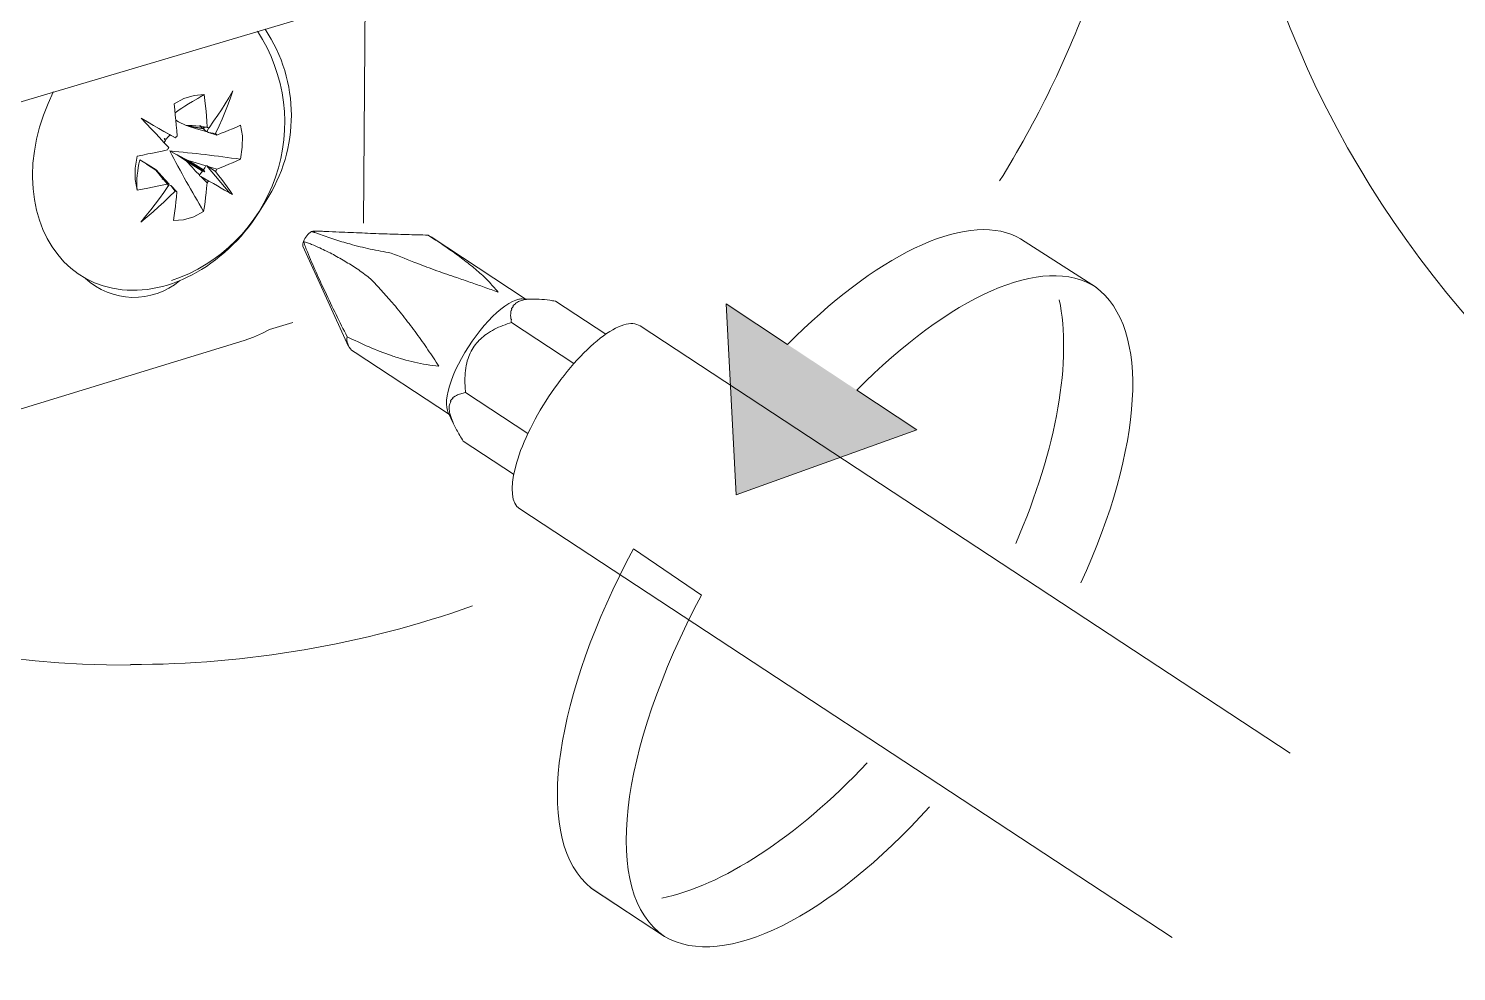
# Model space of a CAD drawing. Header units: metres. Extents: x -8.4 to 7.9, y -3.9 to 2.
# Drawn here: x 7.4206 to 7.5469, y -2.0986 to -2.0152 of the extents above; entities that cross this region are included whole.
import ezdxf

# ---------------------------------------------------------------- set-up
doc = ezdxf.new("R2010")
doc.units = ezdxf.units.M
doc.header["$MEASUREMENT"] = 0
for name, color, linetype, lineweight in [('PDF22_Geometry_Num_Penna__1', 255, 'Continuous', 18), ('PDF22_Geometry_Num_Penna__7', 7, 'Continuous', 18), ('PDF22_Solid Fills_Num_Penna__7', 7, 'Continuous', 18)]:
    doc.layers.add(name, color=color, linetype=linetype, lineweight=lineweight)

msp = doc.modelspace()

# ---------------------------------------------------------------- hatches: boundary and pattern name
at = {"layer": 'PDF22_Geometry_Num_Penna__7', "linetype": 'Continuous', "lineweight": 18}
for points in [[(7.508042631147702, -2.033631677127928), (7.515074886393847, -2.038120287316805), (7.508365799167273, -2.033817833821229)], [(7.487757508546616, -2.043165878302303), (7.482335136429589, -2.039576777285193), (7.483222731504548, -2.056476826529844), (7.499187529503678, -2.050716393744072)]]:
    msp.add_hatch(color=7, dxfattribs=at).paths.add_polyline_path(points)
at = {"layer": 'PDF22_Solid Fills_Num_Penna__7', "linetype": 'Continuous', "lineweight": 18}
msp.add_hatch(color=7, dxfattribs=at).paths.add_polyline_path([(7.469921165642787, -2.090836437576531), (7.47042155483438, -2.091296616922371), (7.476875979704517, -2.095539500276091)])

# ---------------------------------------------------------------- linework, layer by layer
at = {"layer": 'PDF22_Geometry_Num_Penna__1', "color": 255, "linetype": 'Continuous', "lineweight": 18, "flags": 128}
for points in [[(7.508042631147702, -2.033631677127928), (7.508365799167273, -2.033817833821229), (7.515074886393847, -2.038120287316805)], [(7.493876851414261, -2.04720920171054), (7.499187529560754, -2.050716393812333), (7.48322273154325, -2.056476826529844), (7.482335136429589, -2.039576777285193), (7.487757508592066, -2.043165878332039)], [(7.480147869745978, -2.065347863129739), (7.474126817657846, -2.061255394384206)], [(7.469921165642787, -2.090836437576531), (7.47042155483438, -2.091296616922371), (7.476875979704517, -2.095539500276091)]]:
    msp.add_lwpolyline(points, dxfattribs=at)
at = {"layer": 'PDF22_Geometry_Num_Penna__1', "color": 255, "linetype": 'Continuous', "lineweight": 18}
for points in [[(7.487757508592066, -2.043165878332039), (7.495406314806421, -2.035441120186815), (7.503333611433958, -2.03134567293419), (7.508042631147702, -2.033631677127928)], [(7.487757508592066, -2.043165878332039), (7.495406314806421, -2.035441120186815), (7.503333611433958, -2.03134567293419), (7.508042631147702, -2.033631677127928)], [(7.515074886393847, -2.038120287316805), (7.510407565779398, -2.035053914264749), (7.502070724426601, -2.038963204824073), (7.493876851414258, -2.04720920171054)], [(7.515074886393847, -2.038120287316805), (7.510407565779398, -2.035053914264749), (7.502070724426601, -2.038963204824073), (7.493876851414258, -2.04720920171054)], [(7.474126817657846, -2.061255394384206), (7.467172003596114, -2.074213389491512), (7.465325329198568, -2.086374633951489), (7.469921165642787, -2.090836437576531)], [(7.474126817657846, -2.061255394384206), (7.467172003596114, -2.074213389491512), (7.465325329198568, -2.086374633951489), (7.469921165642787, -2.090836437576531)], [(7.476875979704517, -2.095539500276091), (7.471215326974618, -2.091819344917161), (7.472853505875666, -2.079013253671589), (7.480147869745978, -2.065347863129739)], [(7.476875979704517, -2.095539500276091), (7.471215326974618, -2.091819344917161), (7.472853505875666, -2.079013253671589), (7.480147869745978, -2.065347863129739)]]:
    msp.add_open_spline(points, degree=3, dxfattribs=at)
at = {"layer": 'PDF22_Geometry_Num_Penna__7', "color": 7, "linetype": 'Continuous', "lineweight": 18, "flags": 128}
for points in [[(7.513530977242286, -1.947210889531226, 1.88104783393131), (7.429642813872741, -2.071543557066364)], [(7.434557053079048, -2.026924228080256), (7.433867528687059, -2.026471495002147), (7.433122901913856, -2.026042589980782, 0.0173581712945283), (7.436104387513766, -2.03139124409271), (7.436171403923354, -2.030944468028787), (7.436229484811665, -2.030533434049978), (7.436272673164511, -2.030152185142097), (7.436318840024449, -2.029757532952299), (7.43636351763084, -2.029331606438026), (7.436409684490779, -2.028866959331546), (7.436476700900369, -2.028785050386494), (7.436555631338327, -2.02870790705279), (7.436962197556498, -2.028934273591845), (7.437322596914728, -2.029133833567063), (7.437639807920115, -2.029331904288736), (7.437957018925499, -2.029506146953666), (7.438295079480533, -2.029698260661152), (7.438643564810394, -2.029905266904103), (7.43840826275006, -2.02955380306715), (7.438169982182635, -2.029212764005023), (7.437945104897127, -2.02889853150673), (7.437706824329703, -2.028582809754892), (7.437447694212628, -2.028244749199857), (7.437154311263984, -2.027860521784883)], [(7.437256176206559, -2.027656940825089), (7.437640403621534, -2.027508015470448), (7.438000802979762, -2.027363557876447), (7.438329928013519, -2.027226546550177), (7.438644160511813, -2.027094002984547), (7.438983710320394, -2.026943588376359), (7.439356023706996, -2.026775302725615, 0.01179895833070865), (7.433122901913854, -2.026042589980782)], [(7.43021989997584, -2.026490557447541), (7.430051614325095, -2.027555373733224), (7.430039700296724, -2.028569555398329), (7.430207985947468, -2.029521188414484, -0.07599052146284135), (7.430455648812236, -2.026843212687331), (7.431203254092533, -2.027273606962243)], [(7.447619593785309, -2.033847023190739, 0.01442066466519339), (7.449047787936316, -2.034275928212105, 0.01286357667393442), (7.450830424431369, -2.034730150543759, 0.007083145535920194), (7.452695416647535, -2.035076848769363, 0.004991160771380229), (7.454972485319996, -2.035980825672033, 0.004560839966220989), (7.456720868983481, -2.03664205424664, 0.00225052433080821), (7.458496059210799, -2.037252648200667, -0.001110141511821383), (7.459705333090482, -2.037669639193661, 0.002479484763384609), (7.460929499505631, -2.038098544215027, 0.001729897595549746), (7.462143241145955, -2.038525959982846, 0.01217801466906206), (7.461273219224144, -2.037546626850729, 0.02108115849461421), (7.460284354869329, -2.036618821891315, 0.01553794708603036), (7.459188264259171, -2.035737183791841, 0.01128632344033494), (7.458020689478785, -2.03487937374911, 0.006990488596627919), (7.457015443334961, -2.034183892342937, -0.0039279297268756), (7.455965519584741, -2.033485432429671, -2.413944722070937e-05), (7.45403634054058, -2.033445669359978, 0.0007408738408729808), (7.452085418394925, -2.033381631457486, -0.004102608533859985), (7.45011513595303, -2.033299722512433, -0.002771128987402885), (7.44810315441183, -2.033217813567381, 0.005500539580995381), (7.446886434264413, -2.033173135960989)], [(7.455828508258471, -2.044944344917161, 0.0138839253295613), (7.456918641854444, -2.045085824004067, 0.002121283937493534), (7.455944967885801, -2.043627100155363, 0.009634247803459612), (7.45492929696715, -2.042200395257902, 0.009725547876889878), (7.453879373216929, -2.040804964684917, 0.009297780028430744), (7.452783282606776, -2.039457190225416, 0.002601013401378421), (7.451846542126082, -2.038392373939733, 0.007668962318643654), (7.450874059560276, -2.037366278246258, 0.01086060238007948), (7.449821753004385, -2.036576080314534, 0.01165366484004632), (7.448725662394229, -2.035874641894176, 0.006467002327042919), (7.447578937163494, -2.035213413319569, 0.00789631923265268), (7.44638604507282, -2.034623668915191, 0.002970762784967895), (7.445656310835079, -2.034312414923992)], [(7.445278785061066, -2.034978111259236, 0.01042051065984599), (7.446045750637466, -2.036763726261381, 0.003401002678025234), (7.446845479791887, -2.038494238882308, 0.00181346533332163), (7.447817962357694, -2.040525580719611, 0.005957006955899561), (7.448800869698322, -2.042476502865407)], [(7.464441159368065, -2.039219356434055, 0.02948132006490296), (7.464036082403443, -2.039341475224862, 0.07326502799575806), (7.463705468116133, -2.03952465341106)], [(7.466721206547619, -2.039250630758529, 0.01331796053639315), (7.46578744457402, -2.039161275545744, 0.0310660720823242), (7.464926656024194, -2.03915829703865)], [(7.454766670479882, -2.044740317181302, -0.006907650910777923), (7.453734617772221, -2.044478208557137, -0.01419013520641443), (7.452715968346477, -2.044149083523378, -0.02098675092174736), (7.450735261129753, -2.043383607200524, -0.01360860020820324), (7.448800720772968, -2.042476651790761, 0.2512169039138704), (7.449196415440249, -2.043669692806789), (7.449501712417262, -2.043870742035555), (7.457838553770061, -2.049349705832793)], [(7.461128314854077, -2.042258178295503, 0.04007556886520208), (7.460592183577369, -2.042682615556227, 0.04366195968292753), (7.460139450499265, -2.043183004747823, 0.03207899510080579), (7.459758201591383, -2.043765302884469)], [(7.459493114460122, -2.044399724895239, 0.03913168556792814), (7.459292065231351, -2.04525753493797, 0.03107262468532987), (7.459222070314675, -2.046142151544537)], [(7.457823065533177, -2.048919758333946, 0.04300338404990737), (7.457913909999522, -2.049375469919143, 0.03595545730628899), (7.458146233552749, -2.050024784465381)]]:
    msp.add_lwpolyline(points, format="xyb", dxfattribs=at)
for points in [[(7.363072733926056, -2.038555745053775), (7.465764212218695, -2.008079660480059)], [(7.45025512578639, -2.032432828023069), (7.450404051141031, -2.012622777348735)], [(7.422820245879795, -2.020824394479519), (7.422799396330146, -2.020845244029168), (7.422337727730761, -2.021850490172994), (7.421929672259044, -2.022889989148388), (7.421590122450462, -2.023939912898606), (7.421319078305016, -2.025001750677196), (7.42112696459753, -2.026066566962879), (7.421001867299631, -2.027123936980829), (7.420958678946787, -2.028175349984594), (7.420970592975157, -2.028377888466906)], [(7.433483599122794, -2.021863446678848), (7.434365237222269, -2.021397310318823), (7.435269214124939, -2.021126266173376), (7.43614787371732, -2.021060739017334), (7.436217868634002, -2.021592402533402), (7.43627297101522, -2.022074920682439), (7.436319137875159, -2.022517228985722), (7.43635190145318, -2.022959537289005), (7.436386154284746, -2.023422695141939), (7.436429342637592, -2.023930530601264)], [(7.43614787371732, -2.021060739017334), (7.435854490768679, -2.021229024668078), (7.435583446623231, -2.021388374797544), (7.435121778023846, -2.021662397450083), (7.434749464637242, -2.021885785482045), (7.434432253631859, -2.022074920682439), (7.434161209486411, -2.022243206333183), (7.433934842947358, -2.022392131687823), (7.43357295433558, -2.022666154340363)], [(7.436578267992233, -2.023997249160144), (7.436984834210404, -2.023422397291229), (7.43734672282218, -2.022889244521615), (7.437674358602391, -2.022391833837115), (7.438000505129055, -2.021885487631335), (7.438341544191181, -2.021329996058525), (7.43869002952104, -2.020731316132868), (7.438442813432338, -2.021423819031948), (7.438204532864913, -2.022052284028534), (7.437969230804579, -2.022642028432911), (7.437729460983609, -2.023218369555372), (7.43747182012008, -2.023828963509399), (7.437166523143065, -2.024491681337551)], [(7.433608100719275, -2.024887227079478), (7.433675117128865, -2.024808296641518), (7.433754047566823, -2.024730855457105), (7.433722773242349, -2.024221530744233), (7.433675117128865, -2.023747948116474), (7.433640864297296, -2.023308618320284), (7.43359767594445, -2.022866310017001), (7.433541084309687, -2.022392727389242), (7.433483003421375, -2.021862553126721)], [(7.433009867569683, -2.025746377450401), (7.432589898069595, -2.025286198104561), (7.432195245879796, -2.02486771785802), (7.431834846521567, -2.024480511935953), (7.431450619106591, -2.024076924224876), (7.431033628113597, -2.023634615921593), (7.430568981007119, -2.023152097772556), (7.4311363866083, -2.023476755045674), (7.431665071617275, -2.02378503052978), (7.43214014349858, -2.024053096168134), (7.432589898069595, -2.024312226285209), (7.433076883979271, -2.024581781177109), (7.433608547495338, -2.024888567407669)], [(7.430568981007119, -2.02316282039809), (7.433076883979271, -2.024596971563282), (7.433076883979271, -2.024663987972871)], [(7.433640566446587, -2.023319340945818), (7.433878847014012, -2.023456352272087)], [(7.434568520331353, -2.023785328380489), (7.433878995939367, -2.023456203346733)], [(7.432794223656162, -2.025012920078795), (7.432931234982431, -2.024832720399679), (7.433075692576433, -2.024664434748935)], [(7.433076288277852, -2.024596971563282), (7.433225213632492, -2.024675902001242)], [(7.43360854749534, -2.024887673855542), (7.433224320080366, -2.024674710598405)], [(7.435755157557133, -2.023860982460647), (7.43540369372018, -2.023829708136172), (7.435098396743165, -2.02380588007943), (7.434568222480645, -2.02378503052978)], [(7.434568967107418, -2.023786073007263), (7.435268916274231, -2.023908191798068), (7.436037371104178, -2.024042224617245), (7.436159489894984, -2.023917127319347)], [(7.434737252758162, -2.023860982460647), (7.434580881135788, -2.02378503052978)], [(7.434737103832807, -2.023861131386002), (7.435390886139682, -2.023974314655529), (7.436104238588412, -2.024099411953427), (7.436217421857939, -2.024209616715861), (7.436320180352641, -2.024336203267306)], [(7.434737997384937, -2.023860833535292), (7.43546177460849, -2.024076775299521), (7.436319584651222, -2.024335905416597), (7.436374687032438, -2.024312077359855)], [(7.435755157557133, -2.023793966051058), (7.435755157557133, -2.023860982460647), (7.435901104404681, -2.023939912898606), (7.436036626477404, -2.024042671393309)], [(7.435755157557133, -2.023794263901768), (7.435889190376311, -2.02387617284682)], [(7.435888892525601, -2.023875577145402), (7.436578416917588, -2.023997695936207), (7.436499486479629, -2.02396344310464), (7.436429491562946, -2.023930679526619)], [(7.436430087264365, -2.023930977377328), (7.43588948822702, -2.023875874996111)], [(7.436182871175661, -2.023930977377328), (7.436103940737703, -2.024099263028072)], [(7.436523165611017, -2.024405006781151), (7.436374240256375, -2.024312673061273)], [(7.436555184562263, -2.023997695936207), (7.436374984883147, -2.0243119284345)], [(7.437165927441646, -2.02449227703897), (7.436522569909598, -2.024404411079732)], [(7.436523165611017, -2.024405155706505), (7.43726779238422, -2.02464343627393), (7.437221625524281, -2.024561527328878), (7.437166523143065, -2.024491532412196)], [(7.439367788810013, -2.023759266443427), (7.43900738945178, -2.023930530601264), (7.438657414868374, -2.024076477448812), (7.438329779088165, -2.024210510267989), (7.438012568082779, -2.024347521594259), (7.437662593499375, -2.02448006515989), (7.437267941309575, -2.024643883049994)], [(7.43935617263235, -2.026775600576324), (7.439524458283095, -2.025722698319013), (7.439536372311466, -2.024708516653908), (7.43936808666072, -2.023759862144846)], [(7.432907555851044, -2.025940873963562), (7.432433973223286, -2.026054057233089), (7.431994643427095, -2.026141923192327), (7.431586587955379, -2.026234256912204), (7.431168107708838, -2.026313187350164), (7.430728777912647, -2.026404031816495), (7.430219453199776, -2.026490408522187)], [(7.432727207246574, -2.025117465677753), (7.432602109948676, -2.024946201519915)], [(7.43260225887403, -2.024945903669206), (7.432794372581516, -2.025012920078795)], [(7.43260225887403, -2.025297963207577), (7.43266033976234, -2.0252056294877), (7.432727356171928, -2.025117763528462)], [(7.43300942079362, -2.025745930674337), (7.432951339905309, -2.025836775140668), (7.432908151552463, -2.025941022888917)], [(7.431869248278489, -2.027736020188403), (7.431054626588602, -2.027202867418789)], [(7.431054775513956, -2.027203165269499), (7.431203700868598, -2.02727316018618)], [(7.43189248063381, -2.027723659383969), (7.431202956241825, -2.027272415559406)], [(7.433867528687059, -2.026470899300729), (7.433754345417532, -2.026388990355676), (7.43472533872979, -2.026877465518899)], [(7.433754792193597, -2.026388543579612), (7.436206103530986, -2.027880775633115), (7.4360139898235, -2.027818226984166)], [(7.435732669828583, -2.028165371985833), (7.435877127422585, -2.027994107827996), (7.436014138748853, -2.02781837590952), (7.435245683918907, -2.02735372880304), (7.434556159526919, -2.026923334528128)], [(7.434556904153692, -2.026923930229547), (7.435075164387842, -2.027485378816543), (7.435392375393229, -2.027818971610938), (7.435731925201808, -2.028165967687252)], [(7.434725487655146, -2.026877316593544), (7.435438840103875, -2.027093258357773), (7.436307074921433, -2.027353877728395)], [(7.436206103530986, -2.027881222409178), (7.436081006233088, -2.027712936758434), (7.435370632291449, -2.027273606962243), (7.434725785505855, -2.026877465518899)], [(7.436307819548206, -2.027354324504459), (7.436194636278679, -2.027543459704853), (7.436081453009151, -2.027713234609144)], [(7.438431197254675, -2.029777191099112), (7.436362624078712, -2.027340772297187)], [(7.436499784330338, -2.027421340914048), (7.436362773004068, -2.027340921222542)], [(7.43261313042492, -2.028648485836288), (7.432660786538405, -2.028696141949773), (7.43270397489125, -2.028727416274248), (7.432264645095059, -2.028209156040098), (7.431868503651715, -2.02773557341234)], [(7.432433675372578, -2.028515197643885), (7.432488777753792, -2.028503283615513), (7.432140292423933, -2.028075867847694), (7.431869248278489, -2.027736318039113)], [(7.432758928347112, -2.0288093252193), (7.432770842375484, -2.028785497162558), (7.432307684522551, -2.02823298409684), (7.431892182783103, -2.027723659383968)], [(7.431892629559166, -2.027723659383968), (7.432410889793318, -2.028288086478057), (7.432716186770331, -2.028617211511814), (7.433064672100191, -2.028968675348766), (7.432908300477817, -2.028886766403714), (7.432771289151547, -2.028785497162558)], [(7.432578877593351, -2.028593532380426), (7.432432930745803, -2.028514601942466)], [(7.432567261415689, -2.028593532380426), (7.432535987091215, -2.02855034402758), (7.432488330977731, -2.028502687914095)], [(7.432578728667997, -2.028593383455071), (7.432895939673382, -2.028968675348766), (7.432942106533321, -2.029032713251262), (7.432997208914538, -2.029102708167943)], [(7.435865958020986, -2.028313999489765), (7.435731925201808, -2.028233579798259), (7.435731925201808, -2.028166563388671)], [(7.436555184562263, -2.028707609202081), (7.435865660170276, -2.028314446265829)], [(7.43586580909563, -2.028314297340474), (7.43640938664007, -2.028866810406192)], [(7.430208283798177, -2.029521486265193), (7.430705694482678, -2.029432131052409), (7.431168852335611, -2.029338308078985), (7.431587332582153, -2.029262356148118), (7.431993898800321, -2.029170022428241), (7.432421314568141, -2.029070242440631), (7.432896386449447, -2.028968973199476)], [(7.433585464065371, -2.029597884972124), (7.433052311295756, -2.030117634459821), (7.432566814639626, -2.030573346045022), (7.432105146040239, -2.030987358530924), (7.431630074158934, -2.031417752805836), (7.431113303178331, -2.031871975137491), (7.430536962055871, -2.032345557765249), (7.431000119908803, -2.031778152164067), (7.431427535676622, -2.031249467155092), (7.431810273838049, -2.030752056470591), (7.432185565731745, -2.030251667278998), (7.432566814639626, -2.029712557495198), (7.432997208914538, -2.029103452794716)], [(7.432951190979954, -2.029169277801468), (7.43306437424948, -2.029032266475198)], [(7.433064672100191, -2.029032564325907), (7.43320168342646, -2.02911447327096)], [(7.433201087725041, -2.029113579718832), (7.433585315140015, -2.029597587121415), (7.433664245577975, -2.029634818460075), (7.433734240494654, -2.02966609278455)], [(7.433733644793239, -2.029666837411323), (7.433201981277169, -2.029114324345605)], [(7.436104238588412, -2.031392137644838), (7.435222600488937, -2.031858274004864), (7.434318623586267, -2.032127828896764), (7.433439963993886, -2.032206759334724), (7.433506980403474, -2.031755515510162), (7.433562082784692, -2.031328099742342), (7.433608249644629, -2.030943872327368), (7.433652927251022, -2.030547730884024), (7.433699094110961, -2.030129250637483), (7.433733346942527, -2.02966609278455)], [(7.446616283671095, -2.033154967067722), (7.445758473628364, -2.033146031546444)], [(7.464554193712238, -2.039132384026945), (7.456217352359439, -2.033651930976159)], [(7.508042631147702, -2.033631677127928), (7.508365799167273, -2.033817833821229), (7.515074886393847, -2.038120287316805)], [(7.444882792543074, -2.034471913978812), (7.448920158907389, -2.0433314833264)], [(7.463996170408399, -2.039158743814716), (7.463716190741674, -2.03923618499913), (7.463413872271752, -2.039361282297028), (7.46308772574509, -2.039538503469051), (7.462748175936507, -2.039763380754558), (7.462401179860193, -2.040029957139366), (7.46203780199487, -2.040341211130565), (7.461662510101175, -2.040688207206879), (7.461299132235852, -2.041073923875398), (7.460929797356342, -2.0414879363613), (7.460563440983925, -2.041933223171676), (7.460203041625694, -2.042391913263971), (7.459848599281648, -2.042883366934285), (7.459522452754986, -2.043380777618786), (7.459208220256694, -2.043890102331658), (7.458917815815144, -2.04439942704453), (7.458640814655511, -2.044911730264495), (7.458396577073901, -2.045422544230913), (7.458186592323856, -2.045919954915414), (7.458000435630555, -2.046409919332182), (7.457850021022369, -2.046870098678022), (7.457733859245747, -2.047304960713574), (7.457651950300696, -2.047718973199476), (7.457596847919478, -2.048089797332532), (7.457590890905291, -2.048439771915938), (7.45761769746913, -2.048745068892952), (7.457686203132263, -2.049004199010027), (7.457718966710284, -2.049117382279554)], [(7.465453107152851, -2.039152191099112), (7.464292978640198, -2.039120916774637)], [(7.467218617232118, -2.039332539703582), (7.471671485335883, -2.042258922922276)], [(7.493876851414261, -2.04720920171054), (7.499187529560754, -2.050716393812333), (7.48322273154325, -2.056476826529844), (7.482335136429589, -2.039576777285193), (7.487757508592066, -2.043165878332039)], [(7.441930347387319, -2.0418425276307), (7.44398700653491, -2.04120810561993)], [(7.463341345624042, -2.041217190066563), (7.468859030013488, -2.044847990212708)], [(7.439696467067704, -2.042813967719023), (7.440508110250497, -2.04252058477038), (7.441310817912012, -2.042170610186974), (7.441930347387319, -2.041842974406764)], [(7.532227959816033, -2.079342229779991), (7.474705541585981, -2.04153157149021)], [(7.413209943819464, -2.050911783877622), (7.43969631814235, -2.042814712345796)], [(7.459269130726741, -2.04741263374498), (7.464795750637466, -2.051047901651764)], [(7.457718817784929, -2.049117382279554), (7.458204314441059, -2.050179220058144)], [(7.459074187437516, -2.051720597478677), (7.463527055541278, -2.05464698069737)], [(7.464071377712492, -2.057709481690207), (7.521776974128753, -2.095642258770793)], [(7.480147869745978, -2.065347863129739), (7.474126817657846, -2.061255394384206)], [(7.469921165642787, -2.090836437576531), (7.47042155483438, -2.091296616922371), (7.476875979704517, -2.095539500276091)]]:
    msp.add_lwpolyline(points, dxfattribs=at)
msp.add_lwpolyline([(7.43725558050514, -2.027657238675799), (7.436500528957111, -2.027421936615466), (7.437154311263984, -2.027861266411657), (7.437200478123922, -2.027758507916954)], close=True, dxfattribs=at)
at = {"layer": 'PDF22_Geometry_Num_Penna__7', "color": 7, "linetype": 'Continuous', "lineweight": 18}
for centre, radius, start, end in [((7.616154461545624, -1.981407462942642), 0.09046209115792214, 99.99453102541588, 260.6128390833471), ((7.429941181081587, -1.981126647328722), 0.0901492653598517, 328.1478388858883, 340.0417277775327), ((7.428504970736583, -2.023536260426266), 0.01477087769576478, 288.8128470269139, 33.15620668078822), ((7.430098738277104, -2.022919278732057), 0.013763577352681, 326.6287476548744, 33.78599059916188), ((7.446645889791026, -2.034693505599956), 0.001818469051907521, 123.4005290779046, 159.1605131111435), ((7.455296811908068, -2.007081444873088), 0.02780632664280576, 250.3454131037605, 251.0509740233512), ((7.429935701711138, -2.032665683911204), 0.006332856749361027, 226.9122780524317, 309.9782301839509), ((7.429738295163529, -1.981178880503899), 0.09030580502517593, 269.9365861396658, 289.5054187763884)]:
    msp.add_arc(centre, radius, start, end, dxfattribs=at)
msp.add_ellipse((7.413913260553759, -2.005005080728815), major_axis=(0.006268530142188461, 0.01119692755928212), ratio=0.7423738144154293, dxfattribs=at)
for centre, major_axis, ratio, start_param, end_param in [((7.432357423170603, -2.025412147106576), (0.006777891249284186, 0.01186177066960023), 0.7714489637604444, 2.216833606644114, 4.725083548554015), ((7.469555908139426, -2.048973609340138), (0.005136422648456362, 0.007451318520367163), 0.3414684546230408, 6.277988598328239, 7.931395213733278), ((7.468615094284364, -2.050233591148184), (0.004557461506568486, 0.007467233660817579), 0.3417152585453667, 1.451837698314153, 3.146905611005186)]:
    msp.add_ellipse(centre, major_axis=major_axis, ratio=ratio, start_param=start_param, end_param=end_param, dxfattribs=at)
for points in [[(7.502131783822006, -2.001586366092361), (7.493352634165922, -2.011260557129834), (7.483946508766807, -2.016149776522695), (7.478684975987343, -2.013046172131979)], [(7.487757508592066, -2.043165878332039), (7.495406314806421, -2.035441120186815), (7.503333611433958, -2.03134567293419), (7.508042631147702, -2.033631677127928)], [(7.446263926282014, -2.033155264918432), (7.44605840929261, -2.033149307904246), (7.445848424542565, -2.033165689693257), (7.445644396806707, -2.033176114468082)], [(7.445644843582772, -2.033175369841308), (7.445742329987968, -2.033175369841308), (7.445838195137859, -2.033267703561186), (7.445944183545602, -2.033267703561186)], [(7.445758175777653, -2.033145733695735), (7.445798495787572, -2.033145733695735), (7.445644992508123, -2.033175518766662), (7.445644992508126, -2.033175518766662)], [(7.446886434264413, -2.033173135960989), (7.44667198175373, -2.033150797157792), (7.446467954017872, -2.033155264918432), (7.446263926282014, -2.033155264918432)], [(7.446267351565171, -2.033380886830713), (7.446700724347175, -2.0335313014389), (7.44715494667883, -2.033701076343191), (7.447619593785309, -2.033847023190739)], [(7.444946681520215, -2.034047327792731), (7.444870729589348, -2.034178382104815), (7.444845412279061, -2.034331775220095), (7.444882643617725, -2.034471765053457)], [(7.444946681520215, -2.034047327792731), (7.444995826887248, -2.034202210161557), (7.44503901524009, -2.034364538798116), (7.445101563889039, -2.034519421166943)], [(7.445292932969756, -2.034170935837083), (7.445173792686043, -2.034120301216505), (7.445063587923609, -2.034084559131391), (7.44494742614699, -2.034047327792731)], [(7.445101563889042, -2.034519421166943), (7.445150709256073, -2.034672814282223), (7.445211768651478, -2.034821739636864), (7.445278785061068, -2.034978111259236)], [(7.445656310835079, -2.034312414923992), (7.445534192044275, -2.034254334035682), (7.445412073253469, -2.034211145682836), (7.445292932969756, -2.034170935837083)], [(7.515074886393847, -2.038120287316805), (7.510407565779398, -2.035053914264749), (7.502070724426601, -2.038963204824073), (7.493876851414258, -2.04720920171054)], [(7.513717133935585, -2.064271430666395), (7.519167801915445, -2.052327617224194), (7.51994817077376, -2.04169136839574), (7.514996402731948, -2.038078439292152)], [(7.463346558011454, -2.040016107081384), (7.463432600271459, -2.040016107081384), (7.463191626827759, -2.040284172719737), (7.463282520108961, -2.040284172719737)], [(7.463474633816447, -2.039762933978494), (7.463571721269463, -2.039762933978494), (7.463251841017589, -2.040016107081384), (7.463346558011458, -2.040016107081384)], [(7.46370546811614, -2.039524653411069), (7.463814925719029, -2.039524653411069), (7.46336393708843, -2.039762933978494), (7.463474633816443, -2.039762933978494)], [(7.464292531864133, -2.03912002322251), (7.464337333403095, -2.03912002322251), (7.463996170408397, -2.039158743814716), (7.463996170408399, -2.039158743814716)], [(7.464926656024194, -2.039158297038652), (7.46475837037345, -2.039170211067024), (7.464594552483345, -2.039186592856034), (7.464441159368065, -2.039219356434055)], [(7.467218617232118, -2.039332539703582), (7.467053310088466, -2.039301265379107), (7.466880556677082, -2.039284883590097), (7.466721206547615, -2.039250630758529)], [(7.507949106024991, -2.060769450952014), (7.511626073031073, -2.052337297372245), (7.512914277348716, -2.04443085029436), (7.511794358681816, -2.03922144138902)], [(7.463341345624042, -2.041217190066563), (7.463085194014059, -2.041308034532894), (7.462829042404079, -2.041394411238586), (7.462578847808286, -2.041495680479741)], [(7.463291455630237, -2.040912637716322), (7.463393118321252, -2.040912637716322), (7.463238448624952, -2.041217934693337), (7.463340600997271, -2.041217934693337)], [(7.463282520108961, -2.040284172719737), (7.463248267277392, -2.040480754187864), (7.46325720279867, -2.040695206698547), (7.463291455630233, -2.040912637716322)], [(7.46182826402089, -2.041824805513498), (7.461592961960556, -2.041955859825582), (7.461348724378944, -2.042095849658944), (7.461128314854075, -2.042258178295503)], [(7.462578847808282, -2.041495680479741), (7.462325674705389, -2.041595460467351), (7.462075480109593, -2.041696729708507), (7.46182826402089, -2.041824805513498)], [(7.459758201591382, -2.043765302884469), (7.459658421603774, -2.043976776888059), (7.45956013086971, -2.044177826116824), (7.459493114460122, -2.044399724895239)], [(7.454766670479882, -2.044740317181303), (7.455124091331021, -2.044820736872809), (7.455472576660884, -2.044899667310768), (7.455828508258475, -2.044944344917161)], [(7.459222070314675, -2.046142151544537), (7.459208667032757, -2.04657254581945), (7.459233984343046, -2.046991026065991), (7.45926972642816, -2.047412484819624)], [(7.458847671973108, -2.047525817014506), (7.458704703632653, -2.047564537606713), (7.458573649320566, -2.047622618495023), (7.458460466051036, -2.047679210129787)], [(7.459269130726741, -2.04741263374498), (7.459123183879194, -2.047452843590732), (7.458981704792286, -2.04748262866166), (7.458847671973108, -2.047525817014507)], [(7.457840936575736, -2.048508724355136), (7.457817108518992, -2.048624886131756), (7.457817108518992, -2.048770832979304), (7.457823065533176, -2.048919758333946)], [(7.458140276538562, -2.047918979950758), (7.45824560372584, -2.047918979950758), (7.457836777019385, -2.048181088574927), (7.457948162831076, -2.048181088574927)], [(7.457948162831076, -2.048181088574927), (7.458064905491622, -2.048181088574927), (7.457861786125386, -2.048388094817877), (7.45784093657574, -2.048508724355136)], [(7.458460466051041, -2.047679210129786), (7.458338347260235, -2.047750694300014), (7.458011803062209, -2.047918979950759), (7.458140276538562, -2.047918979950759)], [(7.458146233552749, -2.050024784465381), (7.458231121004894, -2.050254129511528), (7.458350261288609, -2.050481985304129), (7.4584783370936, -2.050708351843182)], [(7.458478337093596, -2.050708351843182), (7.45865555826562, -2.051046412398218), (7.458862564508572, -2.051380005192613), (7.459074038512161, -2.05172104425474)], [(7.474126817657846, -2.061255394384206), (7.467172003596114, -2.074213389491512), (7.465325329198568, -2.086374633951489), (7.469921165642787, -2.090836437576531)], [(7.476875979704517, -2.095539500276091), (7.471215326974618, -2.091819344917161), (7.472853505875666, -2.079013253671589), (7.480147869745978, -2.065347863129739)], [(7.494798848284842, -2.080190806450735), (7.488548451150563, -2.086843302042544), (7.481849788698816, -2.091112991960099), (7.476650804568304, -2.092146533921307)], [(7.500322489688473, -2.084076864654735), (7.491543340032391, -2.093748077185115), (7.48213721463327, -2.098643253592162), (7.476875681853808, -2.095539649201446)]]:
    msp.add_open_spline(points, degree=3, dxfattribs=at)

doc.saveas('drawing.dxf')
